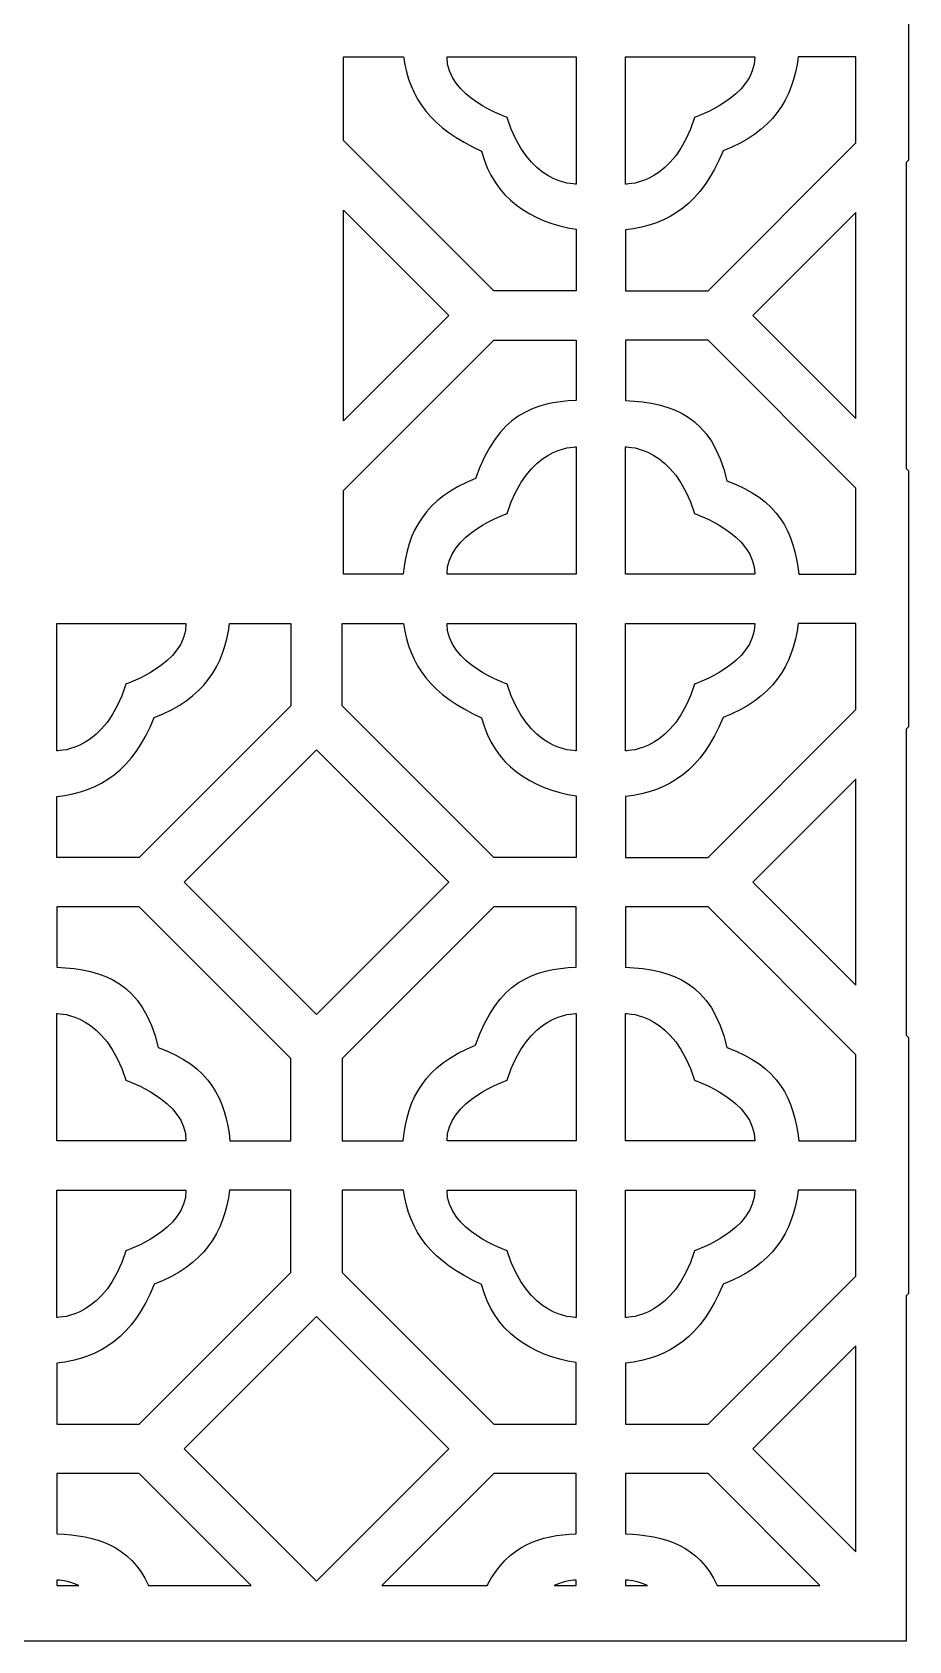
# Model space of a CAD drawing. Header units: centimetres. Extents: x -9.8 to 10.1, y -8.6 to 11.2.
# Drawn here: x -5.04 to -0.24, y -8.62 to 0.19 of the extents above; entities that cross this region are included whole.
import ezdxf

# ---------------------------------------------------------------- set-up
doc = ezdxf.new("R2010")
doc.units = ezdxf.units.CM
doc.header["$MEASUREMENT"] = 0
doc.layers.add('layer 1', color=7, linetype='Continuous')

msp = doc.modelspace()

# ---------------------------------------------------------------- linework, layer by layer
at = {"layer": 'layer 1', "color": 177}
for points, knots in [([(-9.82204, 11.18172), (-9.82204, 11.18172), (-8.84799, 11.18172), (-8.84799, 11.18172), (-8.84799, 11.18172), (-8.84799, 11.18172), (-8.84799, 11.18173), (-8.84799, 11.18173), (-8.84799, 11.18173), (-8.84799, 11.18173), (-8.28455, 11.18173), (-8.28455, 11.18173), (-8.28455, 11.18173), (-8.28455, 11.18173), (-8.01482, 11.18173), (-8.01482, 11.18173), (-8.01482, 11.18173), (-8.01482, 11.18173), (-7.45138, 11.18173), (-7.45138, 11.18173), (-7.45138, 11.18173), (-7.45138, 11.18173), (-7.45137, 11.18172), (-7.45137, 11.18172), (-7.45137, 11.18172), (-7.45137, 11.18172), (-5.73462, 11.18172), (-5.73462, 11.18172), (-5.73462, 11.18172), (-5.73462, 11.18172), (-5.73462, 11.18173), (-5.73462, 11.18173), (-5.73462, 11.18173), (-5.73462, 11.18173), (-5.17118, 11.18173), (-5.17118, 11.18173), (-5.17118, 11.18173), (-5.17118, 11.18173), (-4.90145, 11.18173), (-4.90145, 11.18173), (-4.90145, 11.18173), (-4.90145, 11.18173), (-4.33801, 11.18173), (-4.33801, 11.18173), (-4.33801, 11.18173), (-4.33801, 11.18173), (-4.33801, 11.18172), (-4.33801, 11.18172), (-4.33801, 11.18172), (-4.33801, 11.18172), (-2.62125, 11.18172), (-2.62125, 11.18172), (-2.62125, 11.18172), (-2.62125, 11.18172), (-2.62125, 11.18173), (-2.62125, 11.18173), (-2.62125, 11.18173), (-2.62125, 11.18173), (-2.05781, 11.18173), (-2.05781, 11.18173), (-2.05781, 11.18173), (-2.05781, 11.18173), (-1.78808, 11.18173), (-1.78808, 11.18173), (-1.78808, 11.18173), (-1.78808, 11.18173), (-1.22464, 11.18173), (-1.22464, 11.18173), (-1.22464, 11.18173), (-1.22464, 11.18173), (-1.22464, 11.18172), (-1.22464, 11.18172), (-1.22464, 11.18172), (-1.22464, 11.18172), (-0.25059, 11.18172), (-0.25059, 11.18172), (-0.25059, 11.18172), (-0.25059, 11.18172), (-0.25059, 10.20767), (-0.25059, 10.20767), (-0.25059, 10.20767), (-0.25059, 10.20767), (-0.23709, 10.19417), (-0.23709, 10.19417), (-0.23709, 10.19417), (-0.23709, 10.19417), (-0.23709, 9.63073), (-0.23709, 9.63073), (-0.23709, 9.63073), (-0.23709, 9.63073), (-0.23709, 9.361), (-0.23709, 9.361), (-0.23709, 9.361), (-0.23709, 9.361), (-0.23709, 8.79756), (-0.23709, 8.79756), (-0.23709, 8.79756), (-0.23709, 8.79756), (-0.25059, 8.78406), (-0.25059, 8.78406), (-0.25059, 8.78406), (-0.25059, 8.78406), (-0.25059, 7.10481), (-0.25059, 7.10481), (-0.25059, 7.10481), (-0.25059, 7.10481), (-0.23709, 7.09131), (-0.23709, 7.09131), (-0.23709, 7.09131), (-0.23709, 7.09131), (-0.23709, 6.52787), (-0.23709, 6.52787), (-0.23709, 6.52787), (-0.23709, 6.52787), (-0.23709, 6.25814), (-0.23709, 6.25814), (-0.23709, 6.25814), (-0.23709, 6.25814), (-0.23709, 5.6947), (-0.23709, 5.6947), (-0.23709, 5.6947), (-0.23709, 5.6947), (-0.25059, 5.6812), (-0.25059, 5.6812), (-0.25059, 5.6812), (-0.25059, 5.6812), (-0.25059, 4.00194), (-0.25059, 4.00194), (-0.25059, 4.00194), (-0.25059, 4.00194), (-0.23709, 3.98844), (-0.23709, 3.98844), (-0.23709, 3.98844), (-0.23709, 3.98844), (-0.23709, 3.425), (-0.23709, 3.425), (-0.23709, 3.425), (-0.23709, 3.425), (-0.23709, 3.15527), (-0.23709, 3.15527), (-0.23709, 3.15527), (-0.23709, 3.15527), (-0.23709, 2.59183), (-0.23709, 2.59183), (-0.23709, 2.59183), (-0.23709, 2.59183), (-0.25059, 2.57833), (-0.25059, 2.57833), (-0.25059, 2.57833), (-0.25059, 2.57833), (-0.25059, 0.89908), (-0.25059, 0.89908), (-0.25059, 0.89908), (-0.25059, 0.89908), (-0.23709, 0.88557), (-0.23709, 0.88557), (-0.23709, 0.88557), (-0.23709, 0.88557), (-0.23709, 0.32213), (-0.23709, 0.32213), (-0.23709, 0.32213), (-0.23709, 0.32213), (-0.23709, 0.05241), (-0.23709, 0.05241), (-0.23709, 0.05241), (-0.23709, 0.05241), (-0.23709, -0.51104), (-0.23709, -0.51104), (-0.23709, -0.51104), (-0.23709, -0.51104), (-0.25059, -0.52454), (-0.25059, -0.52454), (-0.25059, -0.52454), (-0.25059, -0.52454), (-0.25059, -2.20379), (-0.25059, -2.20379), (-0.25059, -2.20379), (-0.25059, -2.20379), (-0.23709, -2.21729), (-0.23709, -2.21729), (-0.23709, -2.21729), (-0.23709, -2.21729), (-0.23709, -2.78073), (-0.23709, -2.78073), (-0.23709, -2.78073), (-0.23709, -2.78073), (-0.23709, -3.05046), (-0.23709, -3.05046), (-0.23709, -3.05046), (-0.23709, -3.05046), (-0.23709, -3.6139), (-0.23709, -3.6139), (-0.23709, -3.6139), (-0.23709, -3.6139), (-0.25059, -3.6274), (-0.25059, -3.6274), (-0.25059, -3.6274), (-0.25059, -3.6274), (-0.25059, -5.30666), (-0.25059, -5.30666), (-0.25059, -5.30666), (-0.25059, -5.30666), (-0.23709, -5.32016), (-0.23709, -5.32016), (-0.23709, -5.32016), (-0.23709, -5.32016), (-0.23709, -5.8836), (-0.23709, -5.8836), (-0.23709, -5.8836), (-0.23709, -5.8836), (-0.23709, -6.15333), (-0.23709, -6.15333), (-0.23709, -6.15333), (-0.23709, -6.15333), (-0.23709, -6.71677), (-0.23709, -6.71677), (-0.23709, -6.71677), (-0.23709, -6.71677), (-0.25059, -6.73027), (-0.25059, -6.73027), (-0.25059, -6.73027), (-0.25059, -6.73027), (-0.25059, -8.62127), (-0.25059, -8.62127), (-0.25059, -8.62127), (-0.25059, -8.62127), (-9.82204, -8.62127), (-9.82204, -8.62127), (-9.82204, -8.62127), (-9.82204, -8.62127), (-9.82204, -6.73027), (-9.82204, -6.73027), (-9.82204, -6.73027), (-9.82204, -6.73027), (-9.83554, -6.71677), (-9.83554, -6.71677), (-9.83554, -6.71677), (-9.83554, -6.71677), (-9.83554, -6.15333), (-9.83554, -6.15333), (-9.83554, -6.15333), (-9.83554, -6.15333), (-9.83554, -5.8836), (-9.83554, -5.8836), (-9.83554, -5.8836), (-9.83554, -5.8836), (-9.83554, -5.32016), (-9.83554, -5.32016), (-9.83554, -5.32016), (-9.83554, -5.32016), (-9.82204, -5.30666), (-9.82204, -5.30666), (-9.82204, -5.30666), (-9.82204, -5.30666), (-9.82204, -3.6274), (-9.82204, -3.6274), (-9.82204, -3.6274), (-9.82204, -3.6274), (-9.83554, -3.6139), (-9.83554, -3.6139), (-9.83554, -3.6139), (-9.83554, -3.6139), (-9.83554, -3.05046), (-9.83554, -3.05046), (-9.83554, -3.05046), (-9.83554, -3.05046), (-9.83554, -2.78073), (-9.83554, -2.78073), (-9.83554, -2.78073), (-9.83554, -2.78073), (-9.83554, -2.21729), (-9.83554, -2.21729), (-9.83554, -2.21729), (-9.83554, -2.21729), (-9.82204, -2.20379), (-9.82204, -2.20379), (-9.82204, -2.20379), (-9.82204, -2.20379), (-9.82204, -0.52454), (-9.82204, -0.52454), (-9.82204, -0.52454), (-9.82204, -0.52454), (-9.83554, -0.51104), (-9.83554, -0.51104), (-9.83554, -0.51104), (-9.83554, -0.51104), (-9.83554, 0.05241), (-9.83554, 0.05241), (-9.83554, 0.05241), (-9.83554, 0.05241), (-9.83554, 0.32213), (-9.83554, 0.32213), (-9.83554, 0.32213), (-9.83554, 0.32213), (-9.83554, 0.88557), (-9.83554, 0.88557), (-9.83554, 0.88557), (-9.83554, 0.88557), (-9.82204, 0.89908), (-9.82204, 0.89908), (-9.82204, 0.89908), (-9.82204, 0.89908), (-9.82204, 2.57833), (-9.82204, 2.57833), (-9.82204, 2.57833), (-9.82204, 2.57833), (-9.83554, 2.59183), (-9.83554, 2.59183), (-9.83554, 2.59183), (-9.83554, 2.59183), (-9.83554, 3.15527), (-9.83554, 3.15527), (-9.83554, 3.15527), (-9.83554, 3.15527), (-9.83554, 3.425), (-9.83554, 3.425), (-9.83554, 3.425), (-9.83554, 3.425), (-9.83554, 3.98844), (-9.83554, 3.98844), (-9.83554, 3.98844), (-9.83554, 3.98844), (-9.82204, 4.00194), (-9.82204, 4.00194), (-9.82204, 4.00194), (-9.82204, 4.00194), (-9.82204, 5.6812), (-9.82204, 5.6812), (-9.82204, 5.6812), (-9.82204, 5.6812), (-9.83554, 5.6947), (-9.83554, 5.6947), (-9.83554, 5.6947), (-9.83554, 5.6947), (-9.83554, 6.25814), (-9.83554, 6.25814), (-9.83554, 6.25814), (-9.83554, 6.25814), (-9.83554, 6.52787), (-9.83554, 6.52787), (-9.83554, 6.52787), (-9.83554, 6.52787), (-9.83554, 7.09131), (-9.83554, 7.09131), (-9.83554, 7.09131), (-9.83554, 7.09131), (-9.82204, 7.10481), (-9.82204, 7.10481), (-9.82204, 7.10481), (-9.82204, 7.10481), (-9.82204, 8.78406), (-9.82204, 8.78406), (-9.82204, 8.78406), (-9.82204, 8.78406), (-9.83554, 8.79756), (-9.83554, 8.79756), (-9.83554, 8.79756), (-9.83554, 8.79756), (-9.83554, 9.361), (-9.83554, 9.361), (-9.83554, 9.361), (-9.83554, 9.361), (-9.83554, 9.63073), (-9.83554, 9.63073), (-9.83554, 9.63073), (-9.83554, 9.63073), (-9.83554, 10.19417), (-9.83554, 10.19417), (-9.83554, 10.19417), (-9.83554, 10.19417), (-9.82204, 10.20767), (-9.82204, 10.20767), (-9.82204, 10.20767), (-9.82204, 10.20767), (-9.82204, 11.18172), (-9.82204, 11.18172)], [0, 0, 0, 0, 0.0105263, 0.0105263, 0.0105263, 0.0105263, 0.0210526, 0.0210526, 0.0210526, 0.0210526, 0.0315789, 0.0315789, 0.0315789, 0.0315789, 0.0421053, 0.0421053, 0.0421053, 0.0421053, 0.0526316, 0.0526316, 0.0526316, 0.0526316, 0.0631579, 0.0631579, 0.0631579, 0.0631579, 0.0736842, 0.0736842, 0.0736842, 0.0736842, 0.0842105, 0.0842105, 0.0842105, 0.0842105, 0.0947368, 0.0947368, 0.0947368, 0.0947368, 0.1052632, 0.1052632, 0.1052632, 0.1052632, 0.1157895, 0.1157895, 0.1157895, 0.1157895, 0.1263158, 0.1263158, 0.1263158, 0.1263158, 0.1368421, 0.1368421, 0.1368421, 0.1368421, 0.1473684, 0.1473684, 0.1473684, 0.1473684, 0.1578947, 0.1578947, 0.1578947, 0.1578947, 0.1684211, 0.1684211, 0.1684211, 0.1684211, 0.1789474, 0.1789474, 0.1789474, 0.1789474, 0.1894737, 0.1894737, 0.1894737, 0.1894737, 0.2, 0.2, 0.2, 0.2, 0.2105263, 0.2105263, 0.2105263, 0.2105263, 0.2210526, 0.2210526, 0.2210526, 0.2210526, 0.2315789, 0.2315789, 0.2315789, 0.2315789, 0.2421053, 0.2421053, 0.2421053, 0.2421053, 0.2526316, 0.2526316, 0.2526316, 0.2526316, 0.2631579, 0.2631579, 0.2631579, 0.2631579, 0.2736842, 0.2736842, 0.2736842, 0.2736842, 0.2842105, 0.2842105, 0.2842105, 0.2842105, 0.2947368, 0.2947368, 0.2947368, 0.2947368, 0.3052632, 0.3052632, 0.3052632, 0.3052632, 0.3157895, 0.3157895, 0.3157895, 0.3157895, 0.3263158, 0.3263158, 0.3263158, 0.3263158, 0.3368421, 0.3368421, 0.3368421, 0.3368421, 0.3473684, 0.3473684, 0.3473684, 0.3473684, 0.3578947, 0.3578947, 0.3578947, 0.3578947, 0.3684211, 0.3684211, 0.3684211, 0.3684211, 0.3789474, 0.3789474, 0.3789474, 0.3789474, 0.3894737, 0.3894737, 0.3894737, 0.3894737, 0.4, 0.4, 0.4, 0.4, 0.4105263, 0.4105263, 0.4105263, 0.4105263, 0.4210526, 0.4210526, 0.4210526, 0.4210526, 0.4315789, 0.4315789, 0.4315789, 0.4315789, 0.4421053, 0.4421053, 0.4421053, 0.4421053, 0.4526316, 0.4526316, 0.4526316, 0.4526316, 0.4631579, 0.4631579, 0.4631579, 0.4631579, 0.4736842, 0.4736842, 0.4736842, 0.4736842, 0.4842105, 0.4842105, 0.4842105, 0.4842105, 0.4947368, 0.4947368, 0.4947368, 0.4947368, 0.5052632, 0.5052632, 0.5052632, 0.5052632, 0.5157895, 0.5157895, 0.5157895, 0.5157895, 0.5263158, 0.5263158, 0.5263158, 0.5263158, 0.5368421, 0.5368421, 0.5368421, 0.5368421, 0.5473684, 0.5473684, 0.5473684, 0.5473684, 0.5578947, 0.5578947, 0.5578947, 0.5578947, 0.5684211, 0.5684211, 0.5684211, 0.5684211, 0.5789474, 0.5789474, 0.5789474, 0.5789474, 0.5894737, 0.5894737, 0.5894737, 0.5894737, 0.6, 0.6, 0.6, 0.6, 0.6105263, 0.6105263, 0.6105263, 0.6105263, 0.6210526, 0.6210526, 0.6210526, 0.6210526, 0.6315789, 0.6315789, 0.6315789, 0.6315789, 0.6421053, 0.6421053, 0.6421053, 0.6421053, 0.6526316, 0.6526316, 0.6526316, 0.6526316, 0.6631579, 0.6631579, 0.6631579, 0.6631579, 0.6736842, 0.6736842, 0.6736842, 0.6736842, 0.6842105, 0.6842105, 0.6842105, 0.6842105, 0.6947368, 0.6947368, 0.6947368, 0.6947368, 0.7052632, 0.7052632, 0.7052632, 0.7052632, 0.7157895, 0.7157895, 0.7157895, 0.7157895, 0.7263158, 0.7263158, 0.7263158, 0.7263158, 0.7368421, 0.7368421, 0.7368421, 0.7368421, 0.7473684, 0.7473684, 0.7473684, 0.7473684, 0.7578947, 0.7578947, 0.7578947, 0.7578947, 0.7684211, 0.7684211, 0.7684211, 0.7684211, 0.7789474, 0.7789474, 0.7789474, 0.7789474, 0.7894737, 0.7894737, 0.7894737, 0.7894737, 0.8, 0.8, 0.8, 0.8, 0.8105263, 0.8105263, 0.8105263, 0.8105263, 0.8210526, 0.8210526, 0.8210526, 0.8210526, 0.8315789, 0.8315789, 0.8315789, 0.8315789, 0.8421053, 0.8421053, 0.8421053, 0.8421053, 0.8526316, 0.8526316, 0.8526316, 0.8526316, 0.8631579, 0.8631579, 0.8631579, 0.8631579, 0.8736842, 0.8736842, 0.8736842, 0.8736842, 0.8842105, 0.8842105, 0.8842105, 0.8842105, 0.8947368, 0.8947368, 0.8947368, 0.8947368, 0.9052632, 0.9052632, 0.9052632, 0.9052632, 0.9157895, 0.9157895, 0.9157895, 0.9157895, 0.9263158, 0.9263158, 0.9263158, 0.9263158, 0.9368421, 0.9368421, 0.9368421, 0.9368421, 0.9473684, 0.9473684, 0.9473684, 0.9473684, 0.9578947, 0.9578947, 0.9578947, 0.9578947, 0.9684211, 0.9684211, 0.9684211, 0.9684211, 0.9789474, 0.9789474, 0.9789474, 0.9789474, 1, 1, 1, 1]), ([(-3.33215, 0.05241), (-3.33215, 0.05241), (-3.33215, -0.40622), (-3.33215, -0.40622), (-3.33215, -0.40622), (-3.33215, -0.40622), (-2.50953, -1.22885), (-2.50953, -1.22885), (-2.50953, -1.22885), (-2.50953, -1.22885), (-2.05781, -1.22885), (-2.05781, -1.22885), (-2.05781, -1.22885), (-2.05781, -1.22885), (-2.05781, -0.89128), (-2.05781, -0.89128), (-2.05781, -0.89128), (-2.30245, -0.85491), (-2.51095, -0.72177), (-2.57611, -0.46371), (-2.57611, -0.46371), (-2.85037, -0.34117), (-2.97182, -0.17592), (-3.00329, 0.05241), (-3.00329, 0.05241), (-3.00329, 0.05241), (-3.33215, 0.05241), (-3.33215, 0.05241)], [0, 0, 0, 0, 0.125, 0.125, 0.125, 0.125, 0.25, 0.25, 0.25, 0.25, 0.375, 0.375, 0.375, 0.375, 0.5, 0.5, 0.5, 0.5, 0.625, 0.625, 0.625, 0.625, 0.75, 0.75, 0.75, 0.75, 1, 1, 1, 1]), ([(-2.05781, 0.05241), (-2.05781, 0.05241), (-2.76494, 0.05241), (-2.76494, 0.05241), (-2.76494, 0.05241), (-2.76887, -0.168), (-2.43625, -0.27976), (-2.43625, -0.27976), (-2.43625, -0.27976), (-2.32439, -0.64144), (-2.0783, -0.6451), (-2.05781, -0.64477), (-2.05781, -0.64477), (-2.05781, -0.64477), (-2.05781, 0.05241), (-2.05781, 0.05241)], [0, 0, 0, 0, 0.2, 0.2, 0.2, 0.2, 0.4, 0.4, 0.4, 0.4, 0.6, 0.6, 0.6, 0.6, 1, 1, 1, 1]), ([(-0.52682, -0.4193), (-0.52682, -0.4193), (-1.33637, -1.22885), (-1.33637, -1.22885), (-1.33637, -1.22885), (-1.33637, -1.22885), (-1.78808, -1.22885), (-1.78808, -1.22885), (-1.78808, -1.22885), (-1.78808, -1.22885), (-1.78808, -0.89522), (-1.78808, -0.89522), (-1.78808, -0.89522), (-1.54733, -0.86773), (-1.36973, -0.74924), (-1.25424, -0.46334), (-1.25424, -0.46334), (-0.98396, -0.35996), (-0.87105, -0.17713), (-0.84198, 0.05241), (-0.84198, 0.05241), (-0.84198, 0.05241), (-0.52682, 0.05241), (-0.52682, 0.05241), (-0.52682, 0.05241), (-0.52682, 0.05241), (-0.52682, -0.4193), (-0.52682, -0.4193)], [0, 0, 0, 0, 0.125, 0.125, 0.125, 0.125, 0.25, 0.25, 0.25, 0.25, 0.375, 0.375, 0.375, 0.375, 0.5, 0.5, 0.5, 0.5, 0.625, 0.625, 0.625, 0.625, 0.75, 0.75, 0.75, 0.75, 1, 1, 1, 1]), ([(-1.08099, 0.05241), (-1.08099, 0.05241), (-1.78808, 0.05241), (-1.78808, 0.05241), (-1.78808, 0.05241), (-1.78808, 0.05241), (-1.78808, -0.64477), (-1.78808, -0.64477), (-1.78808, -0.64477), (-1.7674, -0.6451), (-1.52148, -0.64128), (-1.40967, -0.27976), (-1.40967, -0.27976), (-1.40967, -0.27976), (-1.07706, -0.168), (-1.08099, 0.05241)], [0, 0, 0, 0, 0.2, 0.2, 0.2, 0.2, 0.4, 0.4, 0.4, 0.4, 0.6, 0.6, 0.6, 0.6, 1, 1, 1, 1]), ([(-3.33215, -0.78769), (-3.33215, -0.78769), (-3.33215, -1.94064), (-3.33215, -1.94064), (-3.33215, -1.94064), (-3.33215, -1.94064), (-2.75568, -1.36416), (-2.75568, -1.36416), (-2.75568, -1.36416), (-2.75568, -1.36416), (-3.33215, -0.78769), (-3.33215, -0.78769)], [0, 0, 0, 0, 0.25, 0.25, 0.25, 0.25, 0.5, 0.5, 0.5, 0.5, 1, 1, 1, 1]), ([(-0.52682, -1.92756), (-0.52682, -1.92756), (-1.09022, -1.36416), (-1.09022, -1.36416), (-1.09022, -1.36416), (-1.09022, -1.36416), (-0.52682, -0.80077), (-0.52682, -0.80077), (-0.52682, -0.80077), (-0.52682, -0.80077), (-0.52682, -1.92756), (-0.52682, -1.92756)], [0, 0, 0, 0, 0.25, 0.25, 0.25, 0.25, 0.5, 0.5, 0.5, 0.5, 1, 1, 1, 1]), ([(-3.33215, -2.3221), (-3.33215, -2.3221), (-3.33215, -2.78073), (-3.33215, -2.78073), (-3.33215, -2.78073), (-3.33215, -2.78073), (-3.0058, -2.78073), (-3.0058, -2.78073), (-3.0058, -2.78073), (-2.98226, -2.54435), (-2.8846, -2.36719), (-2.60862, -2.25691), (-2.60862, -2.25691), (-2.48675, -1.90568), (-2.2927, -1.84083), (-2.05781, -1.82914), (-2.05781, -1.82914), (-2.05781, -1.82914), (-2.05781, -1.49948), (-2.05781, -1.49948), (-2.05781, -1.49948), (-2.05781, -1.49948), (-2.50953, -1.49948), (-2.50953, -1.49948), (-2.50953, -1.49948), (-2.50953, -1.49948), (-3.33215, -2.3221), (-3.33215, -2.3221)], [0, 0, 0, 0, 0.125, 0.125, 0.125, 0.125, 0.25, 0.25, 0.25, 0.25, 0.375, 0.375, 0.375, 0.375, 0.5, 0.5, 0.5, 0.5, 0.625, 0.625, 0.625, 0.625, 0.75, 0.75, 0.75, 0.75, 1, 1, 1, 1]), ([(-1.78808, -1.49948), (-1.78808, -1.49948), (-1.33637, -1.49948), (-1.33637, -1.49948), (-1.33637, -1.49948), (-1.33637, -1.49948), (-0.52682, -2.30902), (-0.52682, -2.30902), (-0.52682, -2.30902), (-0.52682, -2.30902), (-0.52682, -2.78073), (-0.52682, -2.78073), (-0.52682, -2.78073), (-0.52682, -2.78073), (-0.83999, -2.78073), (-0.83999, -2.78073), (-0.83999, -2.78073), (-0.86208, -2.55551), (-0.95282, -2.36813), (-1.23273, -2.27025), (-1.23273, -2.27025), (-1.31612, -1.91247), (-1.52883, -1.84218), (-1.78808, -1.82934), (-1.78808, -1.82934), (-1.78808, -1.82934), (-1.78808, -1.49948), (-1.78808, -1.49948)], [0, 0, 0, 0, 0.125, 0.125, 0.125, 0.125, 0.25, 0.25, 0.25, 0.25, 0.375, 0.375, 0.375, 0.375, 0.5, 0.5, 0.5, 0.5, 0.625, 0.625, 0.625, 0.625, 0.75, 0.75, 0.75, 0.75, 1, 1, 1, 1]), ([(-2.76494, -2.78073), (-2.76494, -2.78073), (-2.05781, -2.78073), (-2.05781, -2.78073), (-2.05781, -2.78073), (-2.05781, -2.78073), (-2.05781, -2.08355), (-2.05781, -2.08355), (-2.05781, -2.08355), (-2.0783, -2.08322), (-2.32439, -2.08688), (-2.43625, -2.44857), (-2.43625, -2.44857), (-2.43625, -2.44857), (-2.76887, -2.56033), (-2.76494, -2.78073)], [0, 0, 0, 0, 0.2, 0.2, 0.2, 0.2, 0.4, 0.4, 0.4, 0.4, 0.6, 0.6, 0.6, 0.6, 1, 1, 1, 1]), ([(-1.78808, -2.78073), (-1.78808, -2.78073), (-1.081, -2.78073), (-1.081, -2.78073), (-1.081, -2.78073), (-1.07707, -2.56033), (-1.40967, -2.44857), (-1.40967, -2.44857), (-1.40967, -2.44857), (-1.52148, -2.08704), (-1.7674, -2.08322), (-1.78808, -2.08355), (-1.78808, -2.08355), (-1.78808, -2.08355), (-1.78808, -2.78073), (-1.78808, -2.78073)], [0, 0, 0, 0, 0.2, 0.2, 0.2, 0.2, 0.4, 0.4, 0.4, 0.4, 0.6, 0.6, 0.6, 0.6, 1, 1, 1, 1]), ([(-3.62019, -3.05047), (-3.62019, -3.05047), (-3.95535, -3.05047), (-3.95535, -3.05047), (-3.95535, -3.05047), (-3.98442, -3.28), (-4.09733, -3.46283), (-4.36761, -3.56621), (-4.36761, -3.56621), (-4.4831, -3.8521), (-4.6607, -3.9706), (-4.90145, -3.99809), (-4.90145, -3.99809), (-4.90145, -3.99809), (-4.90145, -4.33172), (-4.90145, -4.33172), (-4.90145, -4.33172), (-4.90145, -4.33172), (-4.44974, -4.33172), (-4.44974, -4.33172), (-4.44974, -4.33172), (-4.44974, -4.33172), (-3.62019, -3.50217), (-3.62019, -3.50217), (-3.62019, -3.50217), (-3.62019, -3.50217), (-3.62019, -3.05047), (-3.62019, -3.05047)], [0, 0, 0, 0, 0.125, 0.125, 0.125, 0.125, 0.25, 0.25, 0.25, 0.25, 0.375, 0.375, 0.375, 0.375, 0.5, 0.5, 0.5, 0.5, 0.625, 0.625, 0.625, 0.625, 0.75, 0.75, 0.75, 0.75, 1, 1, 1, 1]), ([(-4.19435, -3.05047), (-4.19435, -3.05047), (-4.90145, -3.05047), (-4.90145, -3.05047), (-4.90145, -3.05047), (-4.90145, -3.05047), (-4.90145, -3.74764), (-4.90145, -3.74764), (-4.90145, -3.74764), (-4.88077, -3.74796), (-4.63485, -3.74415), (-4.52304, -3.38262), (-4.52304, -3.38262), (-4.52304, -3.38262), (-4.19043, -3.27087), (-4.19435, -3.05047)], [0, 0, 0, 0, 0.2, 0.2, 0.2, 0.2, 0.4, 0.4, 0.4, 0.4, 0.6, 0.6, 0.6, 0.6, 1, 1, 1, 1]), ([(-3.33215, -3.05046), (-3.33215, -3.05046), (-3.33215, -3.05047), (-3.33215, -3.05047), (-3.33215, -3.05047), (-3.33215, -3.05047), (-3.33907, -3.05047), (-3.33907, -3.05047), (-3.33907, -3.05047), (-3.33907, -3.05047), (-3.33907, -3.50217), (-3.33907, -3.50217), (-3.33907, -3.50217), (-3.33907, -3.50217), (-2.50953, -4.33172), (-2.50953, -4.33172), (-2.50953, -4.33172), (-2.50953, -4.33172), (-2.05781, -4.33172), (-2.05781, -4.33172), (-2.05781, -4.33172), (-2.05781, -4.33172), (-2.05781, -3.99415), (-2.05781, -3.99415), (-2.05781, -3.99415), (-2.30245, -3.95777), (-2.51095, -3.82464), (-2.57611, -3.56657), (-2.57611, -3.56657), (-2.85037, -3.44404), (-2.97182, -3.27879), (-3.00329, -3.05046), (-3.00329, -3.05046), (-3.00329, -3.05046), (-3.33215, -3.05046), (-3.33215, -3.05046)], [0, 0, 0, 0, 0.1, 0.1, 0.1, 0.1, 0.2, 0.2, 0.2, 0.2, 0.3, 0.3, 0.3, 0.3, 0.4, 0.4, 0.4, 0.4, 0.5, 0.5, 0.5, 0.5, 0.6, 0.6, 0.6, 0.6, 0.7, 0.7, 0.7, 0.7, 0.8, 0.8, 0.8, 0.8, 1, 1, 1, 1]), ([(-2.05781, -3.05046), (-2.05781, -3.05046), (-2.76494, -3.05046), (-2.76494, -3.05046), (-2.76494, -3.05046), (-2.76887, -3.27086), (-2.43625, -3.38262), (-2.43625, -3.38262), (-2.43625, -3.38262), (-2.32439, -3.74431), (-2.0783, -3.74797), (-2.05781, -3.74764), (-2.05781, -3.74764), (-2.05781, -3.74764), (-2.05781, -3.05046), (-2.05781, -3.05046)], [0, 0, 0, 0, 0.2, 0.2, 0.2, 0.2, 0.4, 0.4, 0.4, 0.4, 0.6, 0.6, 0.6, 0.6, 1, 1, 1, 1]), ([(-0.52682, -3.52217), (-0.52682, -3.52217), (-1.33637, -4.33172), (-1.33637, -4.33172), (-1.33637, -4.33172), (-1.33637, -4.33172), (-1.78808, -4.33172), (-1.78808, -4.33172), (-1.78808, -4.33172), (-1.78808, -4.33172), (-1.78808, -3.99809), (-1.78808, -3.99809), (-1.78808, -3.99809), (-1.54733, -3.9706), (-1.36973, -3.8521), (-1.25424, -3.56621), (-1.25424, -3.56621), (-0.98396, -3.46283), (-0.87105, -3.28), (-0.84198, -3.05046), (-0.84198, -3.05046), (-0.84198, -3.05046), (-0.52682, -3.05046), (-0.52682, -3.05046), (-0.52682, -3.05046), (-0.52682, -3.05046), (-0.52682, -3.52217), (-0.52682, -3.52217)], [0, 0, 0, 0, 0.125, 0.125, 0.125, 0.125, 0.25, 0.25, 0.25, 0.25, 0.375, 0.375, 0.375, 0.375, 0.5, 0.5, 0.5, 0.5, 0.625, 0.625, 0.625, 0.625, 0.75, 0.75, 0.75, 0.75, 1, 1, 1, 1]), ([(-1.08099, -3.05046), (-1.08099, -3.05046), (-1.78808, -3.05046), (-1.78808, -3.05046), (-1.78808, -3.05046), (-1.78808, -3.05046), (-1.78808, -3.74764), (-1.78808, -3.74764), (-1.78808, -3.74764), (-1.7674, -3.74796), (-1.52148, -3.74415), (-1.40967, -3.38262), (-1.40967, -3.38262), (-1.40967, -3.38262), (-1.07706, -3.27086), (-1.08099, -3.05046)], [0, 0, 0, 0, 0.2, 0.2, 0.2, 0.2, 0.4, 0.4, 0.4, 0.4, 0.6, 0.6, 0.6, 0.6, 1, 1, 1, 1]), ([(-3.47963, -5.19098), (-3.47963, -5.19098), (-2.75568, -4.46703), (-2.75568, -4.46703), (-2.75568, -4.46703), (-2.75568, -4.46703), (-3.47963, -3.74308), (-3.47963, -3.74308), (-3.47963, -3.74308), (-3.47963, -3.74308), (-4.20358, -4.46703), (-4.20358, -4.46703), (-4.20358, -4.46703), (-4.20358, -4.46703), (-3.47963, -5.19098), (-3.47963, -5.19098)], [0, 0, 0, 0, 0.2, 0.2, 0.2, 0.2, 0.4, 0.4, 0.4, 0.4, 0.6, 0.6, 0.6, 0.6, 1, 1, 1, 1]), ([(-0.52682, -5.03042), (-0.52682, -5.03042), (-1.09022, -4.46703), (-1.09022, -4.46703), (-1.09022, -4.46703), (-1.09022, -4.46703), (-0.52682, -3.90363), (-0.52682, -3.90363), (-0.52682, -3.90363), (-0.52682, -3.90363), (-0.52682, -5.03042), (-0.52682, -5.03042)], [0, 0, 0, 0, 0.25, 0.25, 0.25, 0.25, 0.5, 0.5, 0.5, 0.5, 1, 1, 1, 1]), ([(-4.90145, -4.60234), (-4.90145, -4.60234), (-4.44974, -4.60234), (-4.44974, -4.60234), (-4.44974, -4.60234), (-4.44974, -4.60234), (-3.62019, -5.43188), (-3.62019, -5.43188), (-3.62019, -5.43188), (-3.62019, -5.43188), (-3.62019, -5.8836), (-3.62019, -5.8836), (-3.62019, -5.8836), (-3.62019, -5.8836), (-3.95336, -5.8836), (-3.95336, -5.8836), (-3.95336, -5.8836), (-3.97545, -5.65838), (-4.06619, -5.47099), (-4.3461, -5.37311), (-4.3461, -5.37311), (-4.42948, -5.01534), (-4.64219, -4.94505), (-4.90145, -4.9322), (-4.90145, -4.9322), (-4.90145, -4.9322), (-4.90145, -4.60234), (-4.90145, -4.60234)], [0, 0, 0, 0, 0.125, 0.125, 0.125, 0.125, 0.25, 0.25, 0.25, 0.25, 0.375, 0.375, 0.375, 0.375, 0.5, 0.5, 0.5, 0.5, 0.625, 0.625, 0.625, 0.625, 0.75, 0.75, 0.75, 0.75, 1, 1, 1, 1]), ([(-3.33907, -5.8836), (-3.33907, -5.8836), (-3.33907, -5.43188), (-3.33907, -5.43188), (-3.33907, -5.43188), (-3.33907, -5.43188), (-2.50953, -4.60234), (-2.50953, -4.60234), (-2.50953, -4.60234), (-2.50953, -4.60234), (-2.05781, -4.60234), (-2.05781, -4.60234), (-2.05781, -4.60234), (-2.05781, -4.60234), (-2.05781, -4.932), (-2.05781, -4.932), (-2.05781, -4.932), (-2.2927, -4.9437), (-2.48675, -5.00855), (-2.60862, -5.35978), (-2.60862, -5.35978), (-2.8846, -5.47006), (-2.98226, -5.64721), (-3.0058, -5.8836), (-3.0058, -5.8836), (-3.0058, -5.8836), (-3.33907, -5.8836), (-3.33907, -5.8836)], [0, 0, 0, 0, 0.125, 0.125, 0.125, 0.125, 0.25, 0.25, 0.25, 0.25, 0.375, 0.375, 0.375, 0.375, 0.5, 0.5, 0.5, 0.5, 0.625, 0.625, 0.625, 0.625, 0.75, 0.75, 0.75, 0.75, 1, 1, 1, 1]), ([(-1.78808, -4.60234), (-1.78808, -4.60234), (-1.33637, -4.60234), (-1.33637, -4.60234), (-1.33637, -4.60234), (-1.33637, -4.60234), (-0.52682, -5.41189), (-0.52682, -5.41189), (-0.52682, -5.41189), (-0.52682, -5.41189), (-0.52682, -5.8836), (-0.52682, -5.8836), (-0.52682, -5.8836), (-0.52682, -5.8836), (-0.83999, -5.8836), (-0.83999, -5.8836), (-0.83999, -5.8836), (-0.86208, -5.65838), (-0.95282, -5.47099), (-1.23273, -5.37311), (-1.23273, -5.37311), (-1.31612, -5.01534), (-1.52883, -4.94505), (-1.78808, -4.9322), (-1.78808, -4.9322), (-1.78808, -4.9322), (-1.78808, -4.60234), (-1.78808, -4.60234)], [0, 0, 0, 0, 0.125, 0.125, 0.125, 0.125, 0.25, 0.25, 0.25, 0.25, 0.375, 0.375, 0.375, 0.375, 0.5, 0.5, 0.5, 0.5, 0.625, 0.625, 0.625, 0.625, 0.75, 0.75, 0.75, 0.75, 1, 1, 1, 1]), ([(-4.90145, -5.8836), (-4.90145, -5.8836), (-4.19436, -5.8836), (-4.19436, -5.8836), (-4.19436, -5.8836), (-4.19044, -5.6632), (-4.52304, -5.55143), (-4.52304, -5.55143), (-4.52304, -5.55143), (-4.63485, -5.18991), (-4.88077, -5.18609), (-4.90145, -5.18642), (-4.90145, -5.18642), (-4.90145, -5.18642), (-4.90145, -5.8836), (-4.90145, -5.8836)], [0, 0, 0, 0, 0.2, 0.2, 0.2, 0.2, 0.4, 0.4, 0.4, 0.4, 0.6, 0.6, 0.6, 0.6, 1, 1, 1, 1]), ([(-2.76494, -5.8836), (-2.76494, -5.8836), (-2.05781, -5.8836), (-2.05781, -5.8836), (-2.05781, -5.8836), (-2.05781, -5.8836), (-2.05781, -5.18642), (-2.05781, -5.18642), (-2.05781, -5.18642), (-2.0783, -5.18608), (-2.32439, -5.18975), (-2.43625, -5.55143), (-2.43625, -5.55143), (-2.43625, -5.55143), (-2.76887, -5.66319), (-2.76494, -5.8836)], [0, 0, 0, 0, 0.2, 0.2, 0.2, 0.2, 0.4, 0.4, 0.4, 0.4, 0.6, 0.6, 0.6, 0.6, 1, 1, 1, 1]), ([(-1.78808, -5.8836), (-1.78808, -5.8836), (-1.081, -5.8836), (-1.081, -5.8836), (-1.081, -5.8836), (-1.07707, -5.6632), (-1.40967, -5.55143), (-1.40967, -5.55143), (-1.40967, -5.55143), (-1.52148, -5.18991), (-1.7674, -5.18609), (-1.78808, -5.18642), (-1.78808, -5.18642), (-1.78808, -5.18642), (-1.78808, -5.8836), (-1.78808, -5.8836)], [0, 0, 0, 0, 0.2, 0.2, 0.2, 0.2, 0.4, 0.4, 0.4, 0.4, 0.6, 0.6, 0.6, 0.6, 1, 1, 1, 1]), ([(-3.62019, -6.60504), (-3.62019, -6.60504), (-4.44974, -7.43458), (-4.44974, -7.43458), (-4.44974, -7.43458), (-4.44974, -7.43458), (-4.90145, -7.43458), (-4.90145, -7.43458), (-4.90145, -7.43458), (-4.90145, -7.43458), (-4.90145, -7.10095), (-4.90145, -7.10095), (-4.90145, -7.10095), (-4.6607, -7.07346), (-4.4831, -6.95497), (-4.36761, -6.66908), (-4.36761, -6.66908), (-4.09733, -6.5657), (-3.98442, -6.38286), (-3.95535, -6.15333), (-3.95535, -6.15333), (-3.95535, -6.15333), (-3.62019, -6.15333), (-3.62019, -6.15333), (-3.62019, -6.15333), (-3.62019, -6.15333), (-3.62019, -6.60504), (-3.62019, -6.60504)], [0, 0, 0, 0, 0.125, 0.125, 0.125, 0.125, 0.25, 0.25, 0.25, 0.25, 0.375, 0.375, 0.375, 0.375, 0.5, 0.5, 0.5, 0.5, 0.625, 0.625, 0.625, 0.625, 0.75, 0.75, 0.75, 0.75, 1, 1, 1, 1]), ([(-4.19435, -6.15333), (-4.19435, -6.15333), (-4.90145, -6.15333), (-4.90145, -6.15333), (-4.90145, -6.15333), (-4.90145, -6.15333), (-4.90145, -6.8505), (-4.90145, -6.8505), (-4.90145, -6.8505), (-4.88077, -6.85083), (-4.63485, -6.84701), (-4.52304, -6.48549), (-4.52304, -6.48549), (-4.52304, -6.48549), (-4.19042, -6.37373), (-4.19435, -6.15333)], [0, 0, 0, 0, 0.2, 0.2, 0.2, 0.2, 0.4, 0.4, 0.4, 0.4, 0.6, 0.6, 0.6, 0.6, 1, 1, 1, 1]), ([(-2.05781, -7.43458), (-2.05781, -7.43458), (-2.50953, -7.43458), (-2.50953, -7.43458), (-2.50953, -7.43458), (-2.50953, -7.43458), (-3.33907, -6.60504), (-3.33907, -6.60504), (-3.33907, -6.60504), (-3.33907, -6.60504), (-3.33907, -6.15333), (-3.33907, -6.15333), (-3.33907, -6.15333), (-3.33907, -6.15333), (-3.00329, -6.15333), (-3.00329, -6.15333), (-3.00329, -6.15333), (-2.97182, -6.38165), (-2.85037, -6.54691), (-2.57611, -6.66944), (-2.57611, -6.66944), (-2.51095, -6.9275), (-2.30245, -7.06064), (-2.05781, -7.09701), (-2.05781, -7.09701), (-2.05781, -7.09701), (-2.05781, -7.43458), (-2.05781, -7.43458)], [0, 0, 0, 0, 0.125, 0.125, 0.125, 0.125, 0.25, 0.25, 0.25, 0.25, 0.375, 0.375, 0.375, 0.375, 0.5, 0.5, 0.5, 0.5, 0.625, 0.625, 0.625, 0.625, 0.75, 0.75, 0.75, 0.75, 1, 1, 1, 1]), ([(-2.05781, -6.15333), (-2.05781, -6.15333), (-2.76494, -6.15333), (-2.76494, -6.15333), (-2.76494, -6.15333), (-2.76887, -6.37373), (-2.43625, -6.48549), (-2.43625, -6.48549), (-2.43625, -6.48549), (-2.32439, -6.84717), (-2.0783, -6.85083), (-2.05781, -6.8505), (-2.05781, -6.8505), (-2.05781, -6.8505), (-2.05781, -6.15333), (-2.05781, -6.15333)], [0, 0, 0, 0, 0.2, 0.2, 0.2, 0.2, 0.4, 0.4, 0.4, 0.4, 0.6, 0.6, 0.6, 0.6, 1, 1, 1, 1]), ([(-0.52682, -6.62503), (-0.52682, -6.62503), (-1.33637, -7.43458), (-1.33637, -7.43458), (-1.33637, -7.43458), (-1.33637, -7.43458), (-1.78808, -7.43458), (-1.78808, -7.43458), (-1.78808, -7.43458), (-1.78808, -7.43458), (-1.78808, -7.10095), (-1.78808, -7.10095), (-1.78808, -7.10095), (-1.54733, -7.07346), (-1.36973, -6.95497), (-1.25424, -6.66908), (-1.25424, -6.66908), (-0.98396, -6.5657), (-0.87105, -6.38286), (-0.84198, -6.15333), (-0.84198, -6.15333), (-0.84198, -6.15333), (-0.52682, -6.15333), (-0.52682, -6.15333), (-0.52682, -6.15333), (-0.52682, -6.15333), (-0.52682, -6.62503), (-0.52682, -6.62503)], [0, 0, 0, 0, 0.125, 0.125, 0.125, 0.125, 0.25, 0.25, 0.25, 0.25, 0.375, 0.375, 0.375, 0.375, 0.5, 0.5, 0.5, 0.5, 0.625, 0.625, 0.625, 0.625, 0.75, 0.75, 0.75, 0.75, 1, 1, 1, 1]), ([(-1.08099, -6.15333), (-1.08099, -6.15333), (-1.78808, -6.15333), (-1.78808, -6.15333), (-1.78808, -6.15333), (-1.78808, -6.15333), (-1.78808, -6.8505), (-1.78808, -6.8505), (-1.78808, -6.8505), (-1.7674, -6.85083), (-1.52148, -6.84701), (-1.40967, -6.48549), (-1.40967, -6.48549), (-1.40967, -6.48549), (-1.07706, -6.37373), (-1.08099, -6.15333)], [0, 0, 0, 0, 0.2, 0.2, 0.2, 0.2, 0.4, 0.4, 0.4, 0.4, 0.6, 0.6, 0.6, 0.6, 1, 1, 1, 1]), ([(-2.75568, -7.56989), (-2.75568, -7.56989), (-3.47963, -8.29385), (-3.47963, -8.29385), (-3.47963, -8.29385), (-3.47963, -8.29385), (-4.20358, -7.5699), (-4.20358, -7.5699), (-4.20358, -7.5699), (-4.20358, -7.5699), (-3.47963, -6.84594), (-3.47963, -6.84594), (-3.47963, -6.84594), (-3.47963, -6.84594), (-2.75568, -7.56989), (-2.75568, -7.56989)], [0, 0, 0, 0, 0.2, 0.2, 0.2, 0.2, 0.4, 0.4, 0.4, 0.4, 0.6, 0.6, 0.6, 0.6, 1, 1, 1, 1]), ([(-0.52682, -8.13329), (-0.52682, -8.13329), (-1.09022, -7.5699), (-1.09022, -7.5699), (-1.09022, -7.5699), (-1.09022, -7.5699), (-0.52682, -7.0065), (-0.52682, -7.0065), (-0.52682, -7.0065), (-0.52682, -7.0065), (-0.52682, -8.13329), (-0.52682, -8.13329)], [0, 0, 0, 0, 0.25, 0.25, 0.25, 0.25, 0.5, 0.5, 0.5, 0.5, 1, 1, 1, 1]), ([(-4.39918, -8.3179), (-4.50285, -8.09608), (-4.68608, -8.04574), (-4.90145, -8.03507), (-4.90145, -8.03507), (-4.90145, -8.03507), (-4.90145, -7.70521), (-4.90145, -7.70521), (-4.90145, -7.70521), (-4.90145, -7.70521), (-4.44974, -7.70521), (-4.44974, -7.70521), (-4.44974, -7.70521), (-4.44974, -7.70521), (-3.83704, -8.3179), (-3.83704, -8.3179), (-3.83704, -8.3179), (-3.83704, -8.3179), (-4.39918, -8.3179), (-4.39918, -8.3179)], [0, 0, 0, 0, 0.1666667, 0.1666667, 0.1666667, 0.1666667, 0.3333333, 0.3333333, 0.3333333, 0.3333333, 0.5, 0.5, 0.5, 0.5, 0.6666667, 0.6666667, 0.6666667, 0.6666667, 1, 1, 1, 1]), ([(-3.12222, -8.3179), (-3.12222, -8.3179), (-2.50953, -7.70521), (-2.50953, -7.70521), (-2.50953, -7.70521), (-2.50953, -7.70521), (-2.05781, -7.70521), (-2.05781, -7.70521), (-2.05781, -7.70521), (-2.05781, -7.70521), (-2.05781, -8.03487), (-2.05781, -8.03487), (-2.05781, -8.03487), (-2.25593, -8.04474), (-2.42498, -8.09246), (-2.54618, -8.3179), (-2.54618, -8.3179), (-2.54618, -8.3179), (-3.12222, -8.3179), (-3.12222, -8.3179)], [0, 0, 0, 0, 0.1666667, 0.1666667, 0.1666667, 0.1666667, 0.3333333, 0.3333333, 0.3333333, 0.3333333, 0.5, 0.5, 0.5, 0.5, 0.6666667, 0.6666667, 0.6666667, 0.6666667, 1, 1, 1, 1]), ([(-1.28581, -8.3179), (-1.38949, -8.09608), (-1.57272, -8.04574), (-1.78808, -8.03507), (-1.78808, -8.03507), (-1.78808, -8.03507), (-1.78808, -7.70521), (-1.78808, -7.70521), (-1.78808, -7.70521), (-1.78808, -7.70521), (-1.33637, -7.70521), (-1.33637, -7.70521), (-1.33637, -7.70521), (-1.33637, -7.70521), (-0.72367, -8.3179), (-0.72367, -8.3179), (-0.72367, -8.3179), (-0.72367, -8.3179), (-1.28581, -8.3179), (-1.28581, -8.3179)], [0, 0, 0, 0, 0.1666667, 0.1666667, 0.1666667, 0.1666667, 0.3333333, 0.3333333, 0.3333333, 0.3333333, 0.5, 0.5, 0.5, 0.5, 0.6666667, 0.6666667, 0.6666667, 0.6666667, 1, 1, 1, 1]), ([(-4.90145, -8.3179), (-4.90145, -8.3179), (-4.90145, -8.28928), (-4.90145, -8.28928), (-4.90145, -8.28928), (-4.8927, -8.28914), (-4.84363, -8.28977), (-4.78146, -8.3179), (-4.78146, -8.3179), (-4.78146, -8.3179), (-4.90145, -8.3179), (-4.90145, -8.3179)], [0, 0, 0, 0, 0.25, 0.25, 0.25, 0.25, 0.5, 0.5, 0.5, 0.5, 1, 1, 1, 1]), ([(-2.17783, -8.3179), (-2.1156, -8.28974), (-2.06648, -8.28914), (-2.05781, -8.28928), (-2.05781, -8.28928), (-2.05781, -8.28928), (-2.05781, -8.3179), (-2.05781, -8.3179), (-2.05781, -8.3179), (-2.05781, -8.3179), (-2.17783, -8.3179), (-2.17783, -8.3179)], [0, 0, 0, 0, 0.25, 0.25, 0.25, 0.25, 0.5, 0.5, 0.5, 0.5, 1, 1, 1, 1]), ([(-1.78808, -8.3179), (-1.78808, -8.3179), (-1.78808, -8.28928), (-1.78808, -8.28928), (-1.78808, -8.28928), (-1.77933, -8.28914), (-1.73026, -8.28977), (-1.66809, -8.3179), (-1.66809, -8.3179), (-1.66809, -8.3179), (-1.78808, -8.3179), (-1.78808, -8.3179)], [0, 0, 0, 0, 0.25, 0.25, 0.25, 0.25, 0.5, 0.5, 0.5, 0.5, 1, 1, 1, 1])]:
    msp.add_open_spline(points, degree=3, knots=knots, dxfattribs=at)

doc.saveas('drawing.dxf')
